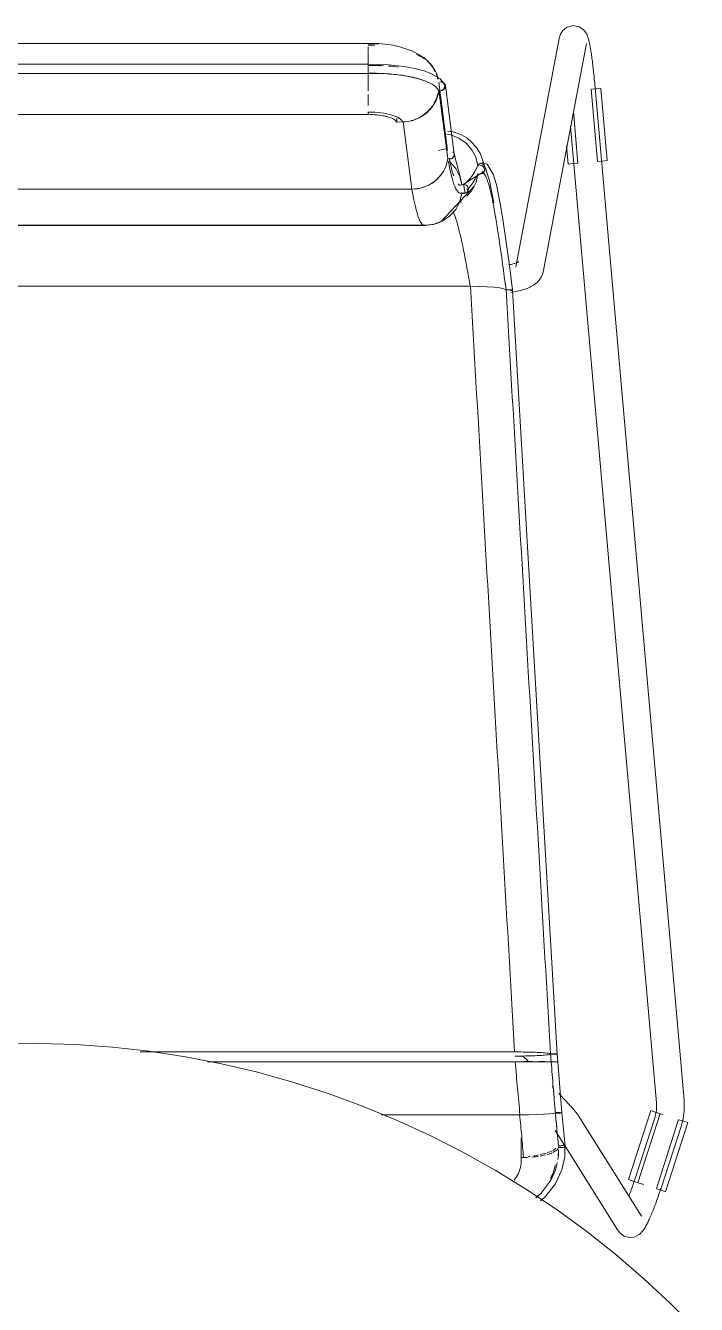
# Model space of a CAD drawing. Header units: millimetres. Extents: x 79795 to 317870, y -36033 to 97293.
# Drawn here: x 216896 to 217187, y 12592 to 13148 of the extents above; entities that cross this region are included whole.
import ezdxf

# ---------------------------------------------------------------- set-up
doc = ezdxf.new("R2010")
doc.units = ezdxf.units.MM
doc.header["$MEASUREMENT"] = 0
doc.layers.add('I-FURN', color=8, linetype='CONTINUOUS', lineweight=9)

msp = doc.modelspace()

# ---------------------------------------------------------------- linework, layer by layer
at = {"layer": 'I-FURN'}
for p, q in [((217130.81, 13147.02), (217133.56, 13147.86)), ((217133.56, 13147.86), (217136.32, 13147.37)), ((217127.67, 13142.27), (217108.85, 13042.97)), ((217127.76, 13142.68), (217127.67, 13142.27)), ((217127.89, 13143.2), (217127.76, 13142.68)), ((217128.11, 13143.82), (217127.89, 13143.2)), ((217128.48, 13144.62), (217128.11, 13143.82)), ((217129.23, 13145.7), (217128.48, 13144.62)), ((217130.81, 13147.02), (217129.23, 13145.7)), ((217136.32, 13147.37), (217137.97, 13146.33)), ((217137.97, 13146.33), (217138.83, 13145.42)), ((217138.83, 13145.42), (217139.31, 13144.72)), ((217139.31, 13144.72), (217139.61, 13144.16)), ((217139.61, 13144.16), (217139.82, 13143.69)), ((217139.82, 13143.69), (217139.99, 13143.26)), ((217139.99, 13143.26), (217140.14, 13142.85)), ((217140.14, 13142.85), (217140.26, 13142.46)), ((217140.26, 13142.46), (217140.38, 13142.06)), ((217140.38, 13142.06), (217140.48, 13141.66)), ((217044.76, 13140.08), (216749.91, 13140.08)), ((217049.28, 13140), (217044.76, 13140.08)), ((217044.76, 13139.91), (217044.76, 13140.08)), ((217044.76, 13140.06), (217044.76, 13139.78)), ((217044.76, 13138.59), (217044.76, 13136.84)), ((217044.76, 13136.56), (217044.76, 13133.98)), ((217054.49, 13139.48), (217049.28, 13140)), ((217057.99, 13138.83), (217054.49, 13139.48)), ((217064.14, 13136.81), (217057.99, 13138.83)), ((217068.85, 13133.94), (217064.14, 13136.81)), ((217120.65, 13040.74), (217139.46, 13140.03)), ((217140.48, 13141.66), (217140.59, 13141.25)), ((217140.59, 13141.25), (217140.69, 13140.82)), ((217140.69, 13140.82), (217140.79, 13140.38)), ((217140.79, 13140.38), (217140.88, 13139.92)), ((217140.88, 13139.92), (217140.98, 13139.44)), ((217140.98, 13139.44), (217141.07, 13138.94)), ((217141.07, 13138.94), (217141.17, 13138.43)), ((217141.17, 13138.43), (217141.26, 13137.9)), ((217141.26, 13137.9), (217141.35, 13137.35)), ((217141.35, 13137.35), (217141.45, 13136.78)), ((217141.45, 13136.78), (217141.54, 13136.19)), ((217044.76, 13131.04), (216749.91, 13131.04)), ((217044.76, 13130.8), (217044.76, 13133.82)), ((217044.76, 13133.81), (217044.76, 13130.8)), ((217052.32, 13130.89), (217044.76, 13131.04)), ((217044.76, 13130.97), (217044.76, 13131.04)), ((217044.76, 13131.04), (217044.76, 13127.19)), ((217044.76, 13130.78), (217044.76, 13130.97)), ((217044.76, 13130.47), (217044.76, 13130.78)), ((217060.21, 13130.1), (217052.32, 13130.89)), ((217070.83, 13132.1), (217068.85, 13133.94)), ((217072.5, 13130.03), (217070.83, 13132.1)), ((217141.54, 13136.19), (217141.63, 13135.59)), ((217141.63, 13135.59), (217141.72, 13134.97)), ((217141.72, 13134.97), (217141.81, 13134.33)), ((217141.81, 13134.33), (217141.9, 13133.69)), ((217141.9, 13133.69), (217141.99, 13133.02)), ((217141.99, 13133.02), (217142.07, 13132.35)), ((217142.07, 13132.35), (217142.16, 13131.66)), ((217142.16, 13131.66), (217142.24, 13130.96)), ((217142.24, 13130.96), (217142.33, 13130.25)), ((216749.91, 13127.08), (217044.76, 13127.08)), ((217044.76, 13130.08), (217044.76, 13130.47)), ((217044.76, 13129.63), (217044.76, 13130.08)), ((217044.76, 13129.14), (217044.76, 13129.63)), ((217044.76, 13128.64), (217044.76, 13129.14)), ((217044.76, 13128.16), (217044.76, 13128.64)), ((217044.76, 13127.74), (217044.76, 13128.16)), ((217044.76, 13127.41), (217044.76, 13127.74)), ((217044.76, 13127.19), (217044.76, 13127.41)), ((217044.76, 13123.3), (217044.76, 13127.11)), ((217044.76, 13127.11), (217044.76, 13123.3)), ((217050.99, 13127), (217044.76, 13127.08)), ((217057.55, 13126.47), (217050.99, 13127)), ((217061.56, 13125.88), (217057.55, 13126.47)), ((217064.93, 13129.23), (217060.21, 13130.1)), ((217066, 13124.91), (217061.56, 13125.88)), ((217068.97, 13128.15), (217064.93, 13129.23)), ((217072.14, 13126.96), (217068.97, 13128.15)), ((217075.97, 13124.65), (217072.14, 13126.96)), ((217073.83, 13127.76), (217072.5, 13130.03)), ((217142.33, 13130.25), (217142.41, 13129.53)), ((217142.41, 13129.53), (217142.49, 13128.81)), ((217142.49, 13128.81), (217142.56, 13128.07)), ((217142.56, 13128.07), (217142.64, 13127.33)), ((217142.64, 13127.33), (217142.72, 13126.59)), ((217142.72, 13126.59), (217142.79, 13125.84)), ((217142.79, 13125.84), (217142.86, 13125.09)), ((217044.76, 13123.1), (217044.76, 13119.54)), ((217069.43, 13123.81), (217066, 13124.91)), ((217075.38, 13123.33), (217079.22, 13093.64)), ((217079.24, 13090.09), (217075.4, 13119.79)), ((217076.15, 13117.36), (217075.83, 13119.8)), ((217077.86, 13122.27), (217075.97, 13124.65)), ((217078.22, 13121.77), (217082.07, 13091.99)), ((217141.52, 13120.2), (217144.28, 13088.79)), ((217141.65, 13120.21), (217143.71, 13120.4)), ((217142.86, 13125.09), (217142.93, 13124.34)), ((217142.93, 13124.34), (217142.94, 13124.18)), ((217181.89, 12680.86), (217142.94, 13124.18)), ((217143.71, 13120.4), (217145.75, 13120.57)), ((217145.75, 13120.57), (217148.51, 13089.16)), ((217044.76, 13117.92), (217044.76, 13116.07)), ((217044.76, 13115.59), (217044.76, 13116.06)), ((217044.76, 13115.55), (217044.76, 13113.09)), ((217044.76, 13109.24), (216749.91, 13109.24)), ((216749.91, 13109.18), (217044.76, 13109.18)), ((217044.76, 13109.18), (217047.8, 13109.07)), ((217047.8, 13109.07), (217050.65, 13108.75)), ((217050.65, 13108.75), (217053.14, 13108.24)), ((217135.83, 13088.05), (217133.86, 13110.53)), ((217053.14, 13108.24), (217055.13, 13107.57)), ((217055.13, 13107.57), (217056.48, 13106.78)), ((217056.48, 13106.78), (217057.12, 13105.92)), ((217057.12, 13105.92), (217057.12, 13107.59)), ((217057.12, 13105.92), (217059.83, 13105.99)), ((217059.83, 13105.99), (217063.69, 13076.71)), ((217132.65, 13104.16), (217169.93, 12679.81)), ((217078.87, 13100.7), (217080.61, 13100.32)), ((217080.62, 13100.33), (217078.88, 13100.7)), ((217081.61, 13101.67), (217079.34, 13101.96)), ((217084.13, 13098.93), (217080.62, 13100.33)), ((217085.21, 13100.37), (217081.61, 13101.67)), ((217087.21, 13096.76), (217084.13, 13098.93)), ((217087.48, 13099.03), (217085.21, 13100.37)), ((217089.65, 13097.25), (217087.48, 13099.03)), ((217079.1, 13094.42), (217075.08, 13093.62)), ((217081.83, 13092.67), (217081.54, 13093.06)), ((217082.02, 13092.23), (217081.83, 13092.67)), ((217082.08, 13091.76), (217082.02, 13092.23)), ((217082.06, 13092.07), (217085.02, 13080.46)), ((217089.7, 13093.93), (217087.21, 13096.76)), ((217091.64, 13095.01), (217089.65, 13097.25)), ((217091.44, 13090.61), (217089.7, 13093.93)), ((217093.45, 13092.19), (217091.64, 13095.01)), ((217097.44, 13080.47), (217093.45, 13092.19)), ((217130.91, 13095.57), (217131.6, 13087.68)), ((217079.06, 13088.94), (217079.24, 13090.09)), ((217079.71, 13089.93), (217080.21, 13089.9)), ((217080.23, 13088.59), (217079.73, 13089.02)), ((217080.21, 13089.9), (217080.7, 13089.97)), ((217082.73, 13085.72), (217080.23, 13088.59)), ((217080.7, 13089.97), (217081.15, 13090.17)), ((217081.15, 13090.17), (217081.53, 13090.47)), ((217081.53, 13090.47), (217081.83, 13090.85)), ((217081.83, 13090.85), (217082.02, 13091.29)), ((217082.02, 13091.29), (217082.08, 13091.76)), ((217092.34, 13086.98), (217091.44, 13090.61)), ((217091.95, 13088.99), (217092.34, 13086.98)), ((217092.81, 13087.15), (217092.34, 13086.98)), ((217092.34, 13086.98), (217092.81, 13087.14)), ((217094.16, 13088.2), (217093.25, 13087.9)), ((217093.31, 13087.19), (217093.8, 13087.11)), ((217093.8, 13087.11), (217093.31, 13087.19)), ((217093.8, 13087.11), (217094.26, 13086.92)), ((217094.26, 13086.92), (217093.8, 13087.11)), ((217096.35, 13087.67), (217094.16, 13088.2)), ((217094.26, 13086.92), (217094.64, 13086.61)), ((217094.65, 13086.61), (217094.26, 13086.92)), ((217094.64, 13086.61), (217094.94, 13086.21)), ((217094.95, 13086.22), (217094.65, 13086.61)), ((217099.12, 13083.03), (217096.35, 13087.67)), ((217133.65, 13087.86), (217131.6, 13087.68)), ((217135.71, 13088.04), (217133.65, 13087.86)), ((217146.47, 13088.98), (217144.41, 13088.8)), ((217148.51, 13089.16), (217146.47, 13088.98)), ((217074.12, 13080.58), (217076.61, 13083.32)), ((217084.49, 13082.32), (217082.73, 13085.72)), ((217085.38, 13078.61), (217084.49, 13082.32)), ((217095.02, 13084.42), (217085.63, 13078.71)), ((217092.39, 13083.49), (217091.6, 13079.88)), ((217091.61, 13079.88), (217092.39, 13083.49)), ((217092.86, 13083.34), (217092.39, 13083.49)), ((217092.39, 13083.49), (217092.86, 13083.34)), ((217093.36, 13083.31), (217092.86, 13083.34)), ((217092.86, 13083.34), (217093.36, 13083.31)), ((217093.85, 13083.4), (217093.36, 13083.31)), ((217093.36, 13083.31), (217093.86, 13083.4)), ((217094.3, 13083.61), (217093.85, 13083.4)), ((217093.86, 13083.4), (217094.31, 13083.61)), ((217094.68, 13083.93), (217094.3, 13083.61)), ((217094.31, 13083.61), (217094.69, 13083.93)), ((217094.97, 13084.33), (217094.68, 13083.93)), ((217094.69, 13083.93), (217094.97, 13084.33)), ((217094.94, 13086.21), (217095.14, 13085.76)), ((217095.14, 13085.76), (217094.95, 13086.22)), ((217095.15, 13084.79), (217094.97, 13084.33)), ((217094.97, 13084.33), (217095.16, 13084.79)), ((217095.14, 13085.76), (217095.21, 13085.28)), ((217095.22, 13085.28), (217095.14, 13085.76)), ((217095.21, 13085.28), (217095.15, 13084.79)), ((217095.16, 13084.79), (217095.22, 13085.28)), ((217100.52, 13078.03), (217099.12, 13083.03)), ((217063.69, 13076.71), (216730.98, 13076.71)), ((216730.98, 13076.71), (217063.69, 13076.71)), ((217063.69, 13076.71), (217067.46, 13077.19)), ((217067.46, 13077.19), (217071.01, 13078.5)), ((217071.01, 13078.5), (217074.12, 13080.58)), ((217090.91, 13078.23), (217076.31, 13062.53)), ((217085.02, 13080.46), (217085.35, 13078.59)), ((217085.38, 13078.61), (217085.85, 13078.77)), ((217085.85, 13078.77), (217085.38, 13078.61)), ((217085.85, 13078.77), (217086.35, 13078.81)), ((217086.35, 13078.81), (217085.85, 13078.77)), ((217086.89, 13075), (217086.06, 13078.89)), ((217086.35, 13078.81), (217086.84, 13078.73)), ((217086.84, 13078.73), (217086.35, 13078.81)), ((217086.84, 13078.73), (217087.29, 13078.52)), ((217087.29, 13078.53), (217086.84, 13078.73)), ((217087.29, 13075.19), (217086.84, 13074.99)), ((217086.84, 13074.99), (217087.29, 13075.19)), ((217087.67, 13078.21), (217087.29, 13078.53)), ((217087.29, 13078.52), (217087.67, 13078.21)), ((217087.67, 13075.5), (217087.29, 13075.19)), ((217087.29, 13075.19), (217087.67, 13075.5)), ((217089.96, 13076.56), (217087.56, 13073.72)), ((217087.56, 13073.72), (217089.97, 13076.56)), ((217087.67, 13078.21), (217087.96, 13077.81)), ((217087.97, 13077.81), (217087.67, 13078.21)), ((217087.96, 13075.91), (217087.67, 13075.5)), ((217087.67, 13075.5), (217087.97, 13075.91)), ((217087.96, 13077.81), (217088.15, 13077.35)), ((217088.15, 13076.37), (217087.96, 13075.91)), ((217088.16, 13077.35), (217087.97, 13077.81)), ((217087.97, 13075.91), (217088.16, 13076.37)), ((217088.15, 13077.35), (217088.22, 13076.86)), ((217088.22, 13076.86), (217088.15, 13076.37)), ((217088.22, 13076.86), (217088.16, 13077.35)), ((217088.16, 13076.37), (217088.22, 13076.86)), ((217091.6, 13079.88), (217089.96, 13076.56)), ((217089.97, 13076.56), (217091.61, 13079.88)), ((217099.35, 13070.81), (217097.44, 13080.47)), ((217102.33, 13069.01), (217100.52, 13078.03)), ((217084.48, 13071.39), (217082.73, 13068)), ((217082.73, 13067.99), (217084.49, 13071.39)), ((217087.19, 13075.14), (217084.31, 13075.09)), ((217084.49, 13071.39), (217085.38, 13075.1)), ((217085.85, 13074.94), (217085.38, 13075.11)), ((217085.38, 13075.1), (217085.85, 13074.94)), ((217086.35, 13074.91), (217085.85, 13074.94)), ((217085.85, 13074.94), (217086.35, 13074.9)), ((217086.84, 13074.99), (217086.35, 13074.91)), ((217086.35, 13074.9), (217086.84, 13074.99)), ((217080.22, 13065.13), (217077.09, 13062.96)), ((217077.09, 13062.95), (217080.23, 13065.12)), ((217082.73, 13068), (217080.22, 13065.13)), ((217080.23, 13065.12), (217082.73, 13067.99)), ((217103.36, 13062.7), (217102.33, 13069.01)), ((217069.73, 13061.11), (216724.94, 13061.11)), ((216724.94, 13061.11), (217069.73, 13061.11)), ((216725.48, 13060.96), (217030.28, 13060.96)), ((217030.28, 13060.96), (217069.19, 13060.96)), ((217072.94, 13061.4), (217069.19, 13060.96)), ((217073.52, 13061.59), (217069.73, 13061.11)), ((217069.73, 13061.11), (217073.52, 13061.59)), ((217077.4, 13063.13), (217072.94, 13061.4)), ((217077.09, 13062.96), (217073.52, 13061.59)), ((217073.52, 13061.59), (217077.09, 13062.95)), ((217076.31, 13062.53), (217074.38, 13061.83)), ((217104.54, 13054.68), (217103.36, 13062.7)), ((217105.9, 13044.75), (217104.54, 13054.68)), ((217106.31, 13044), (217105.81, 13043.9)), ((217107.45, 13032.89), (217105.9, 13044.75)), ((217106.78, 13044.1), (217106.31, 13044)), ((217107.22, 13044.2), (217106.78, 13044.1)), ((217107.64, 13044.31), (217107.22, 13044.2)), ((217108.04, 13044.42), (217107.64, 13044.31)), ((217108.4, 13044.53), (217108.04, 13044.42)), ((217108.74, 13044.63), (217108.4, 13044.53)), ((217109.04, 13044.74), (217108.74, 13044.63)), ((217109.31, 13044.84), (217109.04, 13044.74)), ((217109.54, 13044.94), (217109.31, 13044.84)), ((217109.74, 13045.02), (217109.54, 13044.94)), ((217109.89, 13045.1), (217109.74, 13045.02)), ((217109.98, 13045.15), (217109.89, 13045.1)), ((217110.05, 13045.19), (217109.98, 13045.15)), ((217110.07, 13045.2), (217110.05, 13045.19)), ((217118.07, 13036.26), (217117.54, 13035.81)), ((217118.59, 13036.78), (217118.07, 13036.26)), ((217119.1, 13037.38), (217118.59, 13036.78)), ((217119.59, 13038.07), (217119.1, 13037.38)), ((217120.02, 13038.86), (217119.59, 13038.07)), ((217120.39, 13039.75), (217120.02, 13038.86)), ((217120.65, 13040.74), (217120.39, 13039.75)), ((217089.04, 13034.61), (216705.64, 13034.61)), ((216705.64, 13034.61), (217089.04, 13034.61)), ((217092.81, 13034.55), (217089.04, 13034.61)), ((217089.12, 13034.61), (217092.81, 13034.55)), ((217096.34, 13034.4), (217092.81, 13034.55)), ((217092.87, 13034.55), (217096.34, 13034.4)), ((217099.44, 13034.16), (217096.34, 13034.4)), ((217096.39, 13034.4), (217099.45, 13034.16)), ((217101.94, 13033.85), (217099.44, 13034.16)), ((217099.48, 13034.16), (217101.94, 13033.85)), ((217103.68, 13033.48), (217101.94, 13033.85)), ((217101.95, 13033.85), (217103.68, 13033.48)), ((217104.59, 13033.08), (217103.68, 13033.48)), ((217103.68, 13033.48), (217104.59, 13033.08)), ((217105.06, 13033.1), (217104.59, 13033.08)), ((217104.59, 13033.08), (217105.06, 13033.1)), ((217105.55, 13033.1), (217105.06, 13033.1)), ((217105.06, 13033.1), (217105.56, 13033.1)), ((217106.05, 13033.1), (217105.55, 13033.1)), ((217105.56, 13033.1), (217106.05, 13033.1)), ((217106.5, 13033.07), (217106.05, 13033.1)), ((217106.05, 13033.1), (217106.51, 13033.07)), ((217106.89, 13033.04), (217106.5, 13033.07)), ((217106.51, 13033.07), (217106.89, 13033.04)), ((217106.54, 13032.71), (217106.91, 13032.75)), ((217106.92, 13032.75), (217106.54, 13032.71)), ((217107.35, 13031.99), (217106.64, 13031.87)), ((217107.19, 13033), (217106.89, 13033.04)), ((217106.89, 13033.04), (217107.19, 13033)), ((217106.91, 13032.75), (217107.2, 13032.79)), ((217107.21, 13032.79), (217106.92, 13032.75)), ((217108.04, 13032.11), (217107.35, 13031.99)), ((217107.39, 13032.84), (217107.45, 13032.89)), ((217107.45, 13032.89), (217107.39, 13032.84)), ((217107.45, 13032.89), (217126.74, 12700.98)), ((217108.72, 13032.25), (217108.04, 13032.11)), ((217109.39, 13032.39), (217108.72, 13032.25)), ((217110.05, 13032.54), (217109.39, 13032.39)), ((217110.69, 13032.7), (217110.05, 13032.54)), ((217111.32, 13032.88), (217110.69, 13032.7)), ((217111.94, 13033.06), (217111.32, 13032.88)), ((217112.54, 13033.25), (217111.94, 13033.06)), ((217113.13, 13033.46), (217112.54, 13033.25)), ((217113.71, 13033.68), (217113.13, 13033.46)), ((217114.29, 13033.91), (217113.71, 13033.68)), ((217114.85, 13034.17), (217114.29, 13033.91)), ((217115.4, 13034.44), (217114.85, 13034.17)), ((217115.93, 13034.73), (217115.4, 13034.44)), ((217116.47, 13035.05), (217115.93, 13034.73)), ((217117.01, 13035.41), (217116.47, 13035.05)), ((217117.54, 13035.81), (217117.01, 13035.41)), ((216901.66, 12705.55), (216885.66, 12705.4)), ((216917.65, 12705.06), (216901.66, 12705.55)), ((216933.61, 12703.93), (216917.65, 12705.06)), ((216949.51, 12702.16), (216933.61, 12703.93)), ((217108.29, 12701.88), (216945.69, 12701.88)), ((216945.69, 12701.88), (217108.29, 12701.88)), ((216965.32, 12699.75), (216949.51, 12702.16)), ((216981.03, 12696.72), (216965.32, 12699.75)), ((217108.55, 12697.56), (216974.92, 12697.56)), ((216974.92, 12697.56), (217108.55, 12697.56)), ((217112.07, 12701.85), (217108.29, 12701.88)), ((217108.4, 12700.09), (217112.08, 12700.12)), ((217112.34, 12697.56), (217108.55, 12697.56)), ((217108.55, 12697.56), (217112.34, 12697.56)), ((217114.12, 12697.81), (217111.78, 12700.24)), ((217115.64, 12701.77), (217112.07, 12701.85)), ((217112.08, 12700.12), (217115.63, 12700.2)), ((217112.34, 12697.69), (217115.9, 12697.68)), ((217115.9, 12697.68), (217112.34, 12697.69)), ((217115.91, 12697.57), (217112.34, 12697.56)), ((217112.34, 12697.56), (217115.91, 12697.57)), ((217115.63, 12700.2), (217118.75, 12700.32)), ((217118.77, 12701.65), (217115.64, 12701.77)), ((217119.04, 12697.58), (217115.91, 12697.57)), ((217115.91, 12697.57), (217119.04, 12697.58)), ((217118.75, 12700.32), (217121.25, 12700.48)), ((217121.27, 12701.49), (217118.77, 12701.65)), ((217119.02, 12697.67), (217121.52, 12697.66)), ((217121.53, 12697.66), (217119.03, 12697.67)), ((217121.54, 12697.59), (217119.04, 12697.58)), ((217119.04, 12697.58), (217121.54, 12697.59)), ((217121.25, 12700.48), (217123, 12700.67)), ((217123.02, 12701.29), (217121.27, 12701.49)), ((217121.52, 12697.66), (217123.27, 12697.65)), ((217123.28, 12697.65), (217121.53, 12697.66)), ((217121.54, 12697.59), (217123.29, 12697.6)), ((217123.29, 12697.6), (217121.55, 12697.59)), ((217123, 12700.67), (217123.9, 12700.88)), ((217123.91, 12701.08), (217123.02, 12701.29)), ((217124.18, 12697.62), (217123.29, 12697.6)), ((217123.29, 12697.6), (217124.18, 12697.62)), ((217123.9, 12700.88), (217124.37, 12700.88)), ((217124.38, 12701.09), (217123.91, 12701.08)), ((217124.17, 12697.63), (217124.64, 12697.63)), ((217124.64, 12697.63), (217124.17, 12697.63)), ((217124.65, 12697.62), (217124.18, 12697.62)), ((217124.18, 12697.62), (217124.65, 12697.62)), ((217124.37, 12700.88), (217124.87, 12700.87)), ((217124.87, 12701.09), (217124.38, 12701.09)), ((217124.64, 12697.63), (217125.14, 12697.63)), ((217125.14, 12697.63), (217124.64, 12697.63)), ((217125.14, 12697.62), (217124.65, 12697.62)), ((217124.65, 12697.62), (217125.15, 12697.62)), ((217125.36, 12701.09), (217124.87, 12701.09)), ((217124.87, 12700.87), (217125.36, 12700.88)), ((217125.14, 12697.63), (217125.63, 12697.63)), ((217125.63, 12697.63), (217125.14, 12697.63)), ((217125.63, 12697.62), (217125.14, 12697.62)), ((217125.15, 12697.62), (217125.64, 12697.62)), ((217125.81, 12701.08), (217125.36, 12701.09)), ((217125.36, 12700.88), (217125.81, 12700.89)), ((217125.63, 12697.63), (217126.08, 12697.63)), ((217126.08, 12697.63), (217125.63, 12697.63)), ((217126.09, 12697.62), (217125.63, 12697.62)), ((217125.64, 12697.62), (217126.09, 12697.62)), ((217126.2, 12701.06), (217125.81, 12701.08)), ((217125.81, 12700.89), (217126.19, 12700.91)), ((217126.08, 12697.63), (217126.46, 12697.63)), ((217126.47, 12697.63), (217126.08, 12697.63)), ((217126.47, 12697.62), (217126.09, 12697.62)), ((217126.09, 12697.62), (217126.47, 12697.62)), ((217126.19, 12700.91), (217126.48, 12700.93)), ((217126.49, 12701.04), (217126.2, 12701.06)), ((217126.46, 12697.63), (217126.76, 12697.63)), ((217126.76, 12697.63), (217126.47, 12697.63)), ((217126.76, 12697.62), (217126.47, 12697.62)), ((217126.47, 12697.62), (217126.76, 12697.62)), ((217126.48, 12700.93), (217126.67, 12700.96)), ((217126.68, 12701.01), (217126.49, 12701.04)), ((217126.67, 12700.96), (217126.74, 12700.98)), ((217126.74, 12700.98), (217126.68, 12701.01)), ((217127.01, 12697.63), (217126.75, 12700.98)), ((217126.76, 12697.63), (217126.95, 12697.63)), ((217126.95, 12697.63), (217126.76, 12697.63)), ((217126.95, 12697.62), (217126.76, 12697.62)), ((217126.76, 12697.62), (217126.95, 12697.62)), ((217126.95, 12697.63), (217127.01, 12697.63)), ((217127.01, 12697.63), (217126.95, 12697.62)), ((217126.95, 12697.62), (217127.02, 12697.63)), ((217127.02, 12697.63), (217126.95, 12697.63)), ((217127.02, 12697.63), (217128.84, 12675.42)), ((216996.61, 12693.06), (216981.03, 12696.72)), ((217012.02, 12688.78), (216996.61, 12693.06)), ((217027.26, 12683.89), (217012.02, 12688.78)), ((217125.11, 12686.38), (217124.63, 12686.89)), ((217042.28, 12678.39), (217027.26, 12683.89)), ((217127.93, 12683.41), (217127.47, 12683.9)), ((217128.37, 12682.93), (217127.93, 12683.41)), ((217128.82, 12682.46), (217128.37, 12682.93)), ((217129.25, 12682), (217128.82, 12682.46)), ((217129.67, 12681.55), (217129.25, 12682)), ((217130.08, 12681.1), (217129.67, 12681.55)), ((217130.49, 12680.67), (217130.08, 12681.1)), ((217130.88, 12680.24), (217130.49, 12680.67)), ((217181.89, 12680.82), (217181.89, 12680.86)), ((217181.97, 12679.68), (217181.89, 12680.82)), ((217057.07, 12672.3), (217042.28, 12678.39)), ((217123.37, 12674.96), (217125.1, 12675.14)), ((217125.1, 12675.14), (217123.39, 12674.96)), ((217125.1, 12675.14), (217126, 12675.33)), ((217125.99, 12675.33), (217125.11, 12675.14)), ((217126.46, 12675.32), (217125.99, 12675.33)), ((217126, 12675.33), (217126.47, 12675.32)), ((217126.48, 12675.53), (217126.01, 12675.52)), ((217126.01, 12675.52), (217126.48, 12675.53)), ((217126.96, 12675.32), (217126.46, 12675.32)), ((217126.47, 12675.32), (217126.96, 12675.32)), ((217126.98, 12675.53), (217126.48, 12675.53)), ((217126.48, 12675.53), (217126.97, 12675.53)), ((217126.96, 12675.32), (217127.45, 12675.33)), ((217127.45, 12675.33), (217126.96, 12675.32)), ((217126.97, 12675.53), (217127.47, 12675.52)), ((217127.47, 12675.52), (217126.98, 12675.53)), ((217127.45, 12675.33), (217127.91, 12675.34)), ((217127.9, 12675.34), (217127.45, 12675.33)), ((217127.92, 12675.51), (217127.47, 12675.52)), ((217127.47, 12675.52), (217127.92, 12675.51)), ((217128.29, 12675.35), (217127.9, 12675.34)), ((217127.91, 12675.34), (217128.29, 12675.35)), ((217128.29, 12675.35), (217128.59, 12675.37)), ((217128.58, 12675.37), (217128.29, 12675.35)), ((217128.59, 12675.47), (217128.3, 12675.5)), ((217128.3, 12675.5), (217128.59, 12675.47)), ((217128.78, 12675.45), (217128.59, 12675.47)), ((217128.59, 12675.47), (217128.78, 12675.45)), ((217128.59, 12675.37), (217128.78, 12675.4)), ((217128.84, 12675.42), (217128.77, 12675.4)), ((217128.85, 12675.42), (217128.78, 12675.45)), ((217128.78, 12675.45), (217128.84, 12675.42)), ((217128.78, 12675.4), (217128.85, 12675.42)), ((217128.85, 12675.42), (217130.27, 12660.93)), ((217131.26, 12679.83), (217130.88, 12680.24)), ((217131.63, 12679.43), (217131.26, 12679.83)), ((217131.98, 12679.04), (217131.63, 12679.43)), ((217132.33, 12678.66), (217131.98, 12679.04)), ((217132.66, 12678.3), (217132.33, 12678.66)), ((217132.97, 12677.94), (217132.66, 12678.3)), ((217133.27, 12677.61), (217132.97, 12677.94)), ((217133.56, 12677.29), (217133.27, 12677.61)), ((217133.83, 12676.98), (217133.56, 12677.29)), ((217134.09, 12676.68), (217133.83, 12676.98)), ((217134.33, 12676.4), (217134.09, 12676.68)), ((217134.56, 12676.14), (217134.33, 12676.4)), ((217134.78, 12675.88), (217134.56, 12676.14)), ((217134.98, 12675.64), (217134.78, 12675.88)), ((217135.17, 12675.41), (217134.98, 12675.64)), ((217135.35, 12675.19), (217135.17, 12675.41)), ((217135.52, 12674.97), (217135.35, 12675.19)), ((217167.45, 12676.39), (217157.76, 12646.39)), ((217161.8, 12645.08), (217171.49, 12675.09)), ((217167.45, 12676.39), (217169.4, 12675.76)), ((217169.4, 12675.76), (217171.37, 12675.13)), ((217169.69, 12675.2), (217169.55, 12674.55)), ((217169.81, 12675.85), (217169.69, 12675.2)), ((217169.89, 12676.51), (217169.81, 12675.85)), ((217169.95, 12677.16), (217169.89, 12676.51)), ((217169.93, 12679.81), (217169.98, 12679.15)), ((217169.99, 12677.83), (217169.95, 12677.16)), ((217169.98, 12679.15), (217170, 12678.49)), ((217170, 12678.49), (217169.99, 12677.83)), ((217181.66, 12673.98), (217181.81, 12675.12)), ((217181.81, 12675.12), (217181.92, 12676.25)), ((217181.92, 12676.25), (217181.98, 12677.39)), ((217182, 12678.53), (217181.97, 12679.68)), ((217181.98, 12677.39), (217182, 12678.53)), ((217050.38, 12674.59), (217110.5, 12674.59)), ((217110.5, 12674.59), (217050.38, 12674.59)), ((217071.61, 12665.61), (217057.07, 12672.3)), ((217110.5, 12674.59), (217114.26, 12674.62)), ((217114.35, 12674.62), (217110.62, 12674.59)), ((217117.79, 12674.69), (217114.35, 12674.62)), ((217114.36, 12674.62), (217117.79, 12674.69)), ((217117.79, 12674.69), (217120.89, 12674.81)), ((217120.89, 12674.81), (217117.86, 12674.7)), ((217120.89, 12674.81), (217123.37, 12674.96)), ((217123.37, 12674.96), (217120.93, 12674.81)), ((217135.7, 12674.74), (217135.52, 12674.97)), ((217135.88, 12674.48), (217135.7, 12674.74)), ((217136.09, 12674.16), (217135.88, 12674.48)), ((217163.4, 12630.57), (217136.09, 12674.16)), ((217169.19, 12673.25), (217160.48, 12646.43)), ((217169.2, 12673.27), (217169.19, 12673.25)), ((217169.39, 12673.91), (217169.2, 12673.27)), ((217169.55, 12674.55), (217169.39, 12673.91)), ((217179.56, 12672.48), (217169.87, 12642.48)), ((217171.59, 12675.06), (217172.75, 12674.68)), ((217171.89, 12642.73), (217180.6, 12669.54)), ((217183.6, 12671.18), (217173.91, 12641.17)), ((217179.68, 12672.44), (217181.65, 12671.81)), ((217180.6, 12669.54), (217180.93, 12670.64)), ((217180.93, 12670.64), (217181.22, 12671.74)), ((217181.22, 12671.74), (217181.46, 12672.86)), ((217181.46, 12672.86), (217181.66, 12673.98)), ((217181.65, 12671.81), (217183.6, 12671.18)), ((217085.87, 12658.36), (217071.61, 12665.61)), ((217111.2, 12654.8), (217111.2, 12664.55)), ((217125.92, 12667.79), (217129.96, 12661.34)), ((217130.06, 12656.37), (217130.14, 12661.83)), ((217130.2, 12660.97), (217153.23, 12624.2)), ((217099.83, 12650.54), (217085.87, 12658.36)), ((217112.19, 12656.04), (217111.15, 12656.04)), ((217128.84, 12650.72), (217130.06, 12656.37)), ((217113.46, 12642.16), (217099.83, 12650.54)), ((217123.37, 12645.11), (217125.28, 12648.8)), ((217125.94, 12644.4), (217128.84, 12650.72)), ((217126.74, 12633.25), (217113.46, 12642.16)), ((217119.87, 12640.54), (217123.37, 12645.11)), ((217121.61, 12638.87), (217125.94, 12644.4)), ((217159.71, 12645.76), (217157.76, 12646.39)), ((217158.74, 12641.36), (217158.97, 12642.02)), ((217158.97, 12642.02), (217159.21, 12642.69)), ((217159.21, 12642.69), (217159.44, 12643.36)), ((217159.44, 12643.36), (217159.68, 12644.04)), ((217159.68, 12644.04), (217159.91, 12644.72)), ((217161.68, 12645.12), (217159.71, 12645.76)), ((217159.91, 12644.72), (217160.14, 12645.41)), ((217160.14, 12645.41), (217160.37, 12646.11)), ((217160.37, 12646.11), (217160.48, 12646.43)), ((217161.9, 12645.05), (217164.38, 12644.25)), ((217171.96, 12641.8), (217169.99, 12642.44)), ((217171.5, 12641.53), (217171.74, 12642.27)), ((217171.74, 12642.27), (217171.89, 12642.73)), ((217173.91, 12641.17), (217171.96, 12641.8)), ((217117.53, 12638.58), (217119.87, 12640.54)), ((217119.55, 12637.23), (217121.61, 12638.87)), ((217158.04, 12639.46), (217158.27, 12640.08)), ((217158.27, 12640.08), (217158.5, 12640.72)), ((217158.5, 12640.72), (217158.74, 12641.36)), ((217169.48, 12635.8), (217169.73, 12636.49)), ((217169.73, 12636.49), (217169.99, 12637.19)), ((217169.99, 12637.19), (217170.24, 12637.89)), ((217170.24, 12637.89), (217170.5, 12638.61)), ((217170.5, 12638.61), (217170.75, 12639.33)), ((217170.75, 12639.33), (217171, 12640.06)), ((217171, 12640.06), (217171.25, 12640.79)), ((217171.25, 12640.79), (217171.5, 12641.53)), ((217139.66, 12623.81), (217126.74, 12633.25)), ((217167.23, 12630.19), (217167.47, 12630.75)), ((217167.47, 12630.75), (217167.72, 12631.33)), ((217167.72, 12631.33), (217167.97, 12631.93)), ((217167.97, 12631.93), (217168.21, 12632.54)), ((217168.21, 12632.54), (217168.47, 12633.16)), ((217168.47, 12633.16), (217168.72, 12633.8)), ((217168.72, 12633.8), (217168.97, 12634.46)), ((217168.97, 12634.46), (217169.23, 12635.12)), ((217169.23, 12635.12), (217169.48, 12635.8)), ((217164.4, 12624.73), (217164.66, 12625.12)), ((217164.66, 12625.12), (217164.9, 12625.51)), ((217164.9, 12625.51), (217165.14, 12625.91)), ((217165.14, 12625.91), (217165.37, 12626.32)), ((217165.37, 12626.32), (217165.6, 12626.75)), ((217165.6, 12626.75), (217165.82, 12627.19)), ((217165.82, 12627.19), (217166.05, 12627.64)), ((217166.05, 12627.64), (217166.29, 12628.12)), ((217166.29, 12628.12), (217166.52, 12628.61)), ((217166.52, 12628.61), (217166.75, 12629.12)), ((217166.75, 12629.12), (217166.99, 12629.65)), ((217166.99, 12629.65), (217167.23, 12630.19)), ((217152.2, 12613.87), (217139.66, 12623.81)), ((217154.12, 12623.08), (217153.23, 12624.2)), ((217154.12, 12623.08), (217155.86, 12621.86)), ((217155.86, 12621.86), (217158.08, 12621.27)), ((217158.08, 12621.27), (217160.06, 12621.44)), ((217160.06, 12621.44), (217161.44, 12621.96)), ((217161.44, 12621.96), (217162.35, 12622.53)), ((217162.35, 12622.53), (217162.98, 12623.05)), ((217162.98, 12623.05), (217163.44, 12623.51)), ((217163.44, 12623.51), (217163.81, 12623.94)), ((217163.81, 12623.94), (217164.13, 12624.34)), ((217164.13, 12624.34), (217164.4, 12624.73)), ((217164.32, 12603.43), (217152.2, 12613.87)), ((217176.02, 12592.52), (217164.32, 12603.43)), ((217187.27, 12581.14), (217176.02, 12592.52))]:
    msp.add_line(p, q, dxfattribs=at)
for centre, major_axis, ratio, start_param, end_param in [((217044.76, 13135.8), (-12.4, 0), 0.287441, 4.492176, 4.712389), ((217044.76, 13124.33), (0, -15.75), 0.000004, 0.290246, 0.472486), ((217080.12, 13091.76), (-1.96, 0), 0.955139, 1.359855, 3.903556), ((217063.56, 13091.78), (-15.78, 0), 0.955139, 1.579038, 2.787386), ((217063.56, 13091.78), (-15.78, 0), 0.955139, 2.787556, 3.029056)]:
    msp.add_ellipse(centre, major_axis=major_axis, ratio=ratio, start_param=start_param, end_param=end_param, dxfattribs=at)
for points in [[(217044.76, 13139.99), (217046.34, 13139.99), (217047.84, 13139.92), (217049.27, 13139.78)], [(217044.76, 13130.51), (217046.98, 13130.55), (217049.18, 13130.51), (217051.36, 13130.4)], [(217053.57, 13130.27), (217055.05, 13130.16), (217056.5, 13130.01), (217057.91, 13129.83)], [(217074.31, 13126.67), (217074.56, 13126.02), (217074.73, 13125.34), (217074.87, 13124.65)], [(217059.83, 13105.99), (217061.13, 13106.03), (217063.63, 13106.39), (217067.23, 13107.8), (217070.37, 13109.99), (217072.9, 13112.83), (217074.67, 13116.17), (217075.25, 13118.55), (217075.4, 13119.79)], [(217069.6, 13123.75), (217071.06, 13123.18), (217073.53, 13121.91), (217074.84, 13120.51), (217075.19, 13119.78)], [(217074.26, 13116.08), (217074.02, 13115.47), (217073.74, 13114.86), (217073.42, 13114.27)], [(217074.94, 13118.27), (217074.78, 13117.57), (217074.57, 13116.87), (217074.32, 13116.19)], [(217044.76, 13110.3), (217046.66, 13110.28), (217050.39, 13110.01), (217055.19, 13109.05), (217058.51, 13107.66), (217059.46, 13106.56), (217059.59, 13106)], [(217053.14, 13108.29), (217051.08, 13108.84), (217048.37, 13109.12), (217045.6, 13109.21)], [(217079.87, 13090.3), (217080.53, 13087.17), (217081.18, 13084.26), (217081.84, 13082.53)], [(217083.74, 13079.03), (217084.29, 13078.46), (217084.83, 13078.32), (217085.38, 13078.61)], [(217084.82, 13072.04), (217084.88, 13071.58), (217084.93, 13071.11), (217084.99, 13070.64)], [(217069.19, 13060.96), (217069.37, 13060.96), (217069.55, 13061.01), (217069.73, 13061.11)], [(217103.39, 13042.45), (217103.78, 13039.35), (217104.18, 13036.22), (217104.57, 13033.09)], [(217089.12, 13034.61), (217092.31, 12979.25), (217095.51, 12923.83), (217098.7, 12868.37)], [(217123.91, 12701.08), (217120.69, 12756.49), (217114.25, 12867.25), (217107.81, 12977.85), (217104.59, 13033.08)], [(217098.7, 12868.37), (217101.9, 12812.91), (217105.09, 12757.4), (217108.29, 12701.88)], [(217108.55, 12697.56), (217108.9, 12693.73), (217109.24, 12689.9), (217109.58, 12686.07)], [(217123.9, 12700.88), (217123.95, 12700.34), (217124.04, 12699.26), (217124.13, 12698.17), (217124.17, 12697.63)], [(217123.91, 12701.08), (217123.95, 12700.51), (217124.04, 12699.35), (217124.13, 12698.2), (217124.18, 12697.62)], [(217125.99, 12675.33), (217125.69, 12679.04), (217125.08, 12686.46), (217124.48, 12693.9), (217124.18, 12697.62)], [(217109.58, 12686.07), (217109.93, 12682.24), (217110.27, 12678.42), (217110.62, 12674.59)], [(217126, 12675.33), (217126.23, 12672.81), (217126.71, 12667.77), (217127.19, 12662.82), (217127.43, 12660.38)], [(217126.03, 12675.33), (217126.25, 12673.02), (217126.48, 12670.71), (217126.71, 12668.43)], [(217110.5, 12674.59), (217110.8, 12671.46), (217111.39, 12665.21), (217111.93, 12659.07), (217112.19, 12656.04)], [(217122.42, 12658.1), (217123.23, 12658.37), (217124.04, 12658.65), (217124.6, 12658.95)], [(217124.84, 12659.06), (217125.48, 12659.38), (217125.88, 12659.7), (217126.21, 12660.02)], [(217127.4, 12658.84), (217127.38, 12657.58), (217127.29, 12656.32), (217127.1, 12655.08)], [(217127.2, 12656.87), (217127.31, 12657.75), (217127.33, 12658.65), (217127.33, 12659.55)], [(217111.15, 12656.04), (217111.19, 12655.54), (217111.21, 12655.03), (217111.2, 12654.52)], [(217114.14, 12656.1), (217113.5, 12656.07), (217112.85, 12656.05), (217112.19, 12656.04)], [(217114.13, 12656.34), (217114.43, 12656.38), (217114.73, 12656.42), (217115.03, 12656.46)], [(217118.55, 12656.51), (217117.7, 12656.39), (217116.82, 12656.27), (217115.91, 12656.21)], [(217116.72, 12656.72), (217117.4, 12656.84), (217118.06, 12656.97), (217118.72, 12657.11)], [(217119.38, 12657.26), (217120.3, 12657.47), (217121.25, 12657.7), (217122.1, 12657.95)], [(217121.78, 12657.14), (217121.04, 12656.95), (217120.23, 12656.79), (217119.4, 12656.64)], [(217124.43, 12658.01), (217123.84, 12657.76), (217123.18, 12657.53), (217122.45, 12657.32)], [(217118.93, 12639.71), (217118.5, 12639.3), (217118.05, 12638.91), (217117.59, 12638.53)]]:
    msp.add_open_spline(points, degree=3, dxfattribs=at)
for points, knots in [([(217069.47, 13133.21), (217068.74, 13133.74), (217067.49, 13134.46), (217066.16, 13135.09), (217065.64, 13135.29)], [0.5455526, 0.5455526, 0.5455526, 0.5455526, 0.6666667, 0.739481, 0.739481, 0.739481, 0.739481]), ([(217075.16, 13124.54), (217075.01, 13125.27), (217074.44, 13127.15), (217072.9, 13129.98), (217071.22, 13131.81), (217070.27, 13132.59)], [0.0634811, 0.0634811, 0.0634811, 0.0634811, 0.1666667, 0.3333333, 0.5, 0.5, 0.5, 0.5]), ([(217044.76, 13127.11), (217047.11, 13127.15), (217051.76, 13127.08), (217058.61, 13126.45), (217064.72, 13125.36), (217067.93, 13124.35), (217069.42, 13123.81)], [0.0000052, 0.0000052, 0.0000052, 0.0000052, 0.1666667, 0.3333333, 0.5, 0.6602535, 0.6602535, 0.6602535, 0.6602535]), ([(217076.16, 13123.36), (217076.32, 13123.35), (217076.61, 13123.31), (217077, 13123.17), (217077.41, 13122.91), (217077.87, 13122.39), (217078.12, 13121.53), (217077.89, 13120.74), (217077.49, 13120.21), (217077.11, 13119.89), (217076.8, 13119.75), (217076.65, 13119.7)], [-0.875, -0.875, -0.875, -0.875, -0.8125, -0.765625, -0.71875, -0.625, -0.5, -0.375, -0.3125, -0.25, -0.1875, -0.1875, -0.1875, -0.1875]), ([(217076.25, 13119.61), (217076.39, 13119.61), (217076.62, 13119.64), (217076.91, 13119.72), (217077.18, 13119.83), (217077.49, 13120.03), (217077.81, 13120.34), (217078.05, 13120.71), (217078.18, 13121.06), (217078.23, 13121.38), (217078.23, 13121.65), (217078.2, 13121.91), (217078.13, 13122.16), (217078.01, 13122.41), (217077.82, 13122.71), (217077.5, 13123.02), (217077.1, 13123.23), (217076.74, 13123.33), (217076.48, 13123.37), (217076.32, 13123.38), (217076.25, 13123.38)], [0.1111111, 0.1111111, 0.1111111, 0.1111111, 0.1666667, 0.1944444, 0.2222222, 0.2777778, 0.3333333, 0.3888889, 0.4444444, 0.4791667, 0.5138889, 0.5486111, 0.5833333, 0.6180556, 0.6527778, 0.7222222, 0.7916667, 0.8263889, 0.8611111, 0.8888889, 0.8888889, 0.8888889, 0.8888889]), ([(217072.56, 13112.91), (217071.13, 13110.86), (217068.19, 13108.35), (217064.61, 13106.78), (217063.37, 13106.54)], [-0.6666667, -0.6666667, -0.6666667, -0.6666667, -0.3333333, -0.1666667, -0.1666667, -0.1666667, -0.1666667]), ([(217079.53, 13088.58), (217080.45, 13083.85), (217082.41, 13076.43), (217084.36, 13074.56), (217085.38, 13075.11)], [0.0467106, 0.0467106, 0.0467106, 0.0467106, 0.5, 1, 1, 1, 1]), ([(217086.06, 13078.89), (217086.99, 13079.36), (217089.09, 13081.15), (217091.18, 13084.58), (217092.34, 13086.98)], [0.0974617, 0.0974617, 0.0974617, 0.0974617, 0.5, 1, 1, 1, 1]), ([(217092.34, 13086.98), (217093.36, 13088.54), (217094.62, 13088.31), (217095.88, 13085.4), (217096.11, 13084.77)], [0, 0, 0, 0, 0.25, 0.3070827, 0.3070827, 0.3070827, 0.3070827]), ([(217087.51, 13076.36), (217087.97, 13076.76), (217089.59, 13078.43), (217091.22, 13081.09), (217092.39, 13083.49)], [0.3036932, 0.3036932, 0.3036932, 0.3036932, 0.5, 1, 1, 1, 1]), ([(217094.22, 13084.38), (217094.63, 13084.18), (217096.05, 13082.58), (217098.49, 13074.28), (217101.54, 13055.84), (217103.57, 13040.63), (217104.59, 13033.08)], [0.1500589, 0.1500589, 0.1500589, 0.1500589, 0.25, 0.5, 0.75, 1, 1, 1, 1]), ([(217063.69, 13076.71), (217064.7, 13070.98), (217066.53, 13063.34), (217068.36, 13060.96), (217069.19, 13060.96)], [0, 0, 0, 0, 0.5, 0.9107153, 0.9107153, 0.9107153, 0.9107153]), ([(217081.74, 13066.88), (217082.22, 13065.74), (217083.68, 13061.49), (217086.12, 13050.78), (217088.06, 13040), (217089.04, 13034.61)], [0.375, 0.375, 0.375, 0.375, 0.5, 0.75, 1, 1, 1, 1]), ([(217108.29, 12701.88), (217109.56, 12701.88), (217112.11, 12701.86), (217115.72, 12701.78), (217118.88, 12701.66), (217122.24, 12701.44), (217123.63, 12701.23), (217123.91, 12701.08)], [-1, -1, -1, -1, -0.833333, -0.666667, -0.5, -0.333333, 0, 0, 0, 0]), ([(217123.9, 12700.88), (217123.61, 12700.74), (217122.22, 12700.53), (217118.87, 12700.31), (217115.71, 12700.19), (217112.15, 12700.11), (217109.64, 12700.09), (217108.4, 12700.09)], [-1, -1, -1, -1, -0.6666667, -0.5, -0.3333333, -0.1666667, -0.003964, -0.003964, -0.003964, -0.003964]), ([(217126.75, 12700.98), (217126.75, 12700.97), (217126.61, 12700.94), (217126.21, 12700.91), (217125.82, 12700.89), (217125.37, 12700.88), (217124.87, 12700.87), (217124.37, 12700.87), (217124.05, 12700.88), (217123.9, 12700.88)], [-0.5, -0.5, -0.5, -0.5, -0.375, -0.3125, -0.25, -0.1875, -0.125, -0.0625, 0, 0, 0, 0]), ([(217123.91, 12701.08), (217124.13, 12701.09), (217124.62, 12701.1), (217125.26, 12701.09), (217125.72, 12701.08), (217126.13, 12701.07), (217126.58, 12701.04), (217126.75, 12701), (217126.75, 12700.98)], [-1, -1, -1, -1, -0.90625, -0.8125, -0.765625, -0.71875, -0.625, -0.501507, -0.501507, -0.501507, -0.501507]), ([(217125.46, 12682.05), (217125.34, 12683.55), (217124.91, 12688.74), (217124.48, 12693.94), (217124.17, 12697.63)], [0.2955287, 0.2955287, 0.2955287, 0.2955287, 0.5, 1, 1, 1, 1]), ([(217127.43, 12660.38), (217127.28, 12659.98), (217126.72, 12659.24), (217125.59, 12658.54), (217124.91, 12658.22)], [0, 0, 0, 0, 0.1666667, 0.3309695, 0.3309695, 0.3309695, 0.3309695]), ([(217127.33, 12661.11), (217127.55, 12661.1), (217128.04, 12661.11), (217128.79, 12661.19), (217129.46, 12661.34), (217129.89, 12661.52), (217130.04, 12661.64), (217130.08, 12661.68)], [-1, -1, -1, -1, -0.90625, -0.8125, -0.71875, -0.625, -0.5625, -0.5625, -0.5625, -0.5625]), ([(217130.22, 12660.78), (217130.2, 12660.76), (217130.16, 12660.71), (217130.05, 12660.64), (217129.86, 12660.54), (217129.54, 12660.44), (217129.14, 12660.36), (217128.78, 12660.33), (217128.41, 12660.31), (217127.96, 12660.32), (217127.61, 12660.35), (217127.43, 12660.38)], [0.5555556, 0.5555556, 0.5555556, 0.5555556, 0.5833333, 0.6180556, 0.6527778, 0.7222222, 0.7916667, 0.8263889, 0.8611111, 0.9305556, 1, 1, 1, 1]), ([(217111.15, 12656.04), (217111.36, 12653.66), (217110.73, 12650.05), (217108.8, 12647.06), (217108.04, 12646.15)], [0, 0, 0, 0, 0.3333333, 0.5, 0.5, 0.5, 0.5]), ([(217126.85, 12653.8), (217126.41, 12651.68), (217125.4, 12648.61), (217123.77, 12645.84), (217123.18, 12644.97)], [0.1763318, 0.1763318, 0.1763318, 0.1763318, 0.3333333, 0.408557, 0.408557, 0.408557, 0.408557]), ([(217123.9, 12647.04), (217124.24, 12647.62), (217125.26, 12649.48), (217125.76, 12651.46), (217125.98, 12652.83)], [0.6175454, 0.6175454, 0.6175454, 0.6175454, 0.6666667, 0.7702374, 0.7702374, 0.7702374, 0.7702374])]:
    msp.add_open_spline(points, degree=3, knots=knots, dxfattribs=at)

doc.saveas('drawing.dxf')
